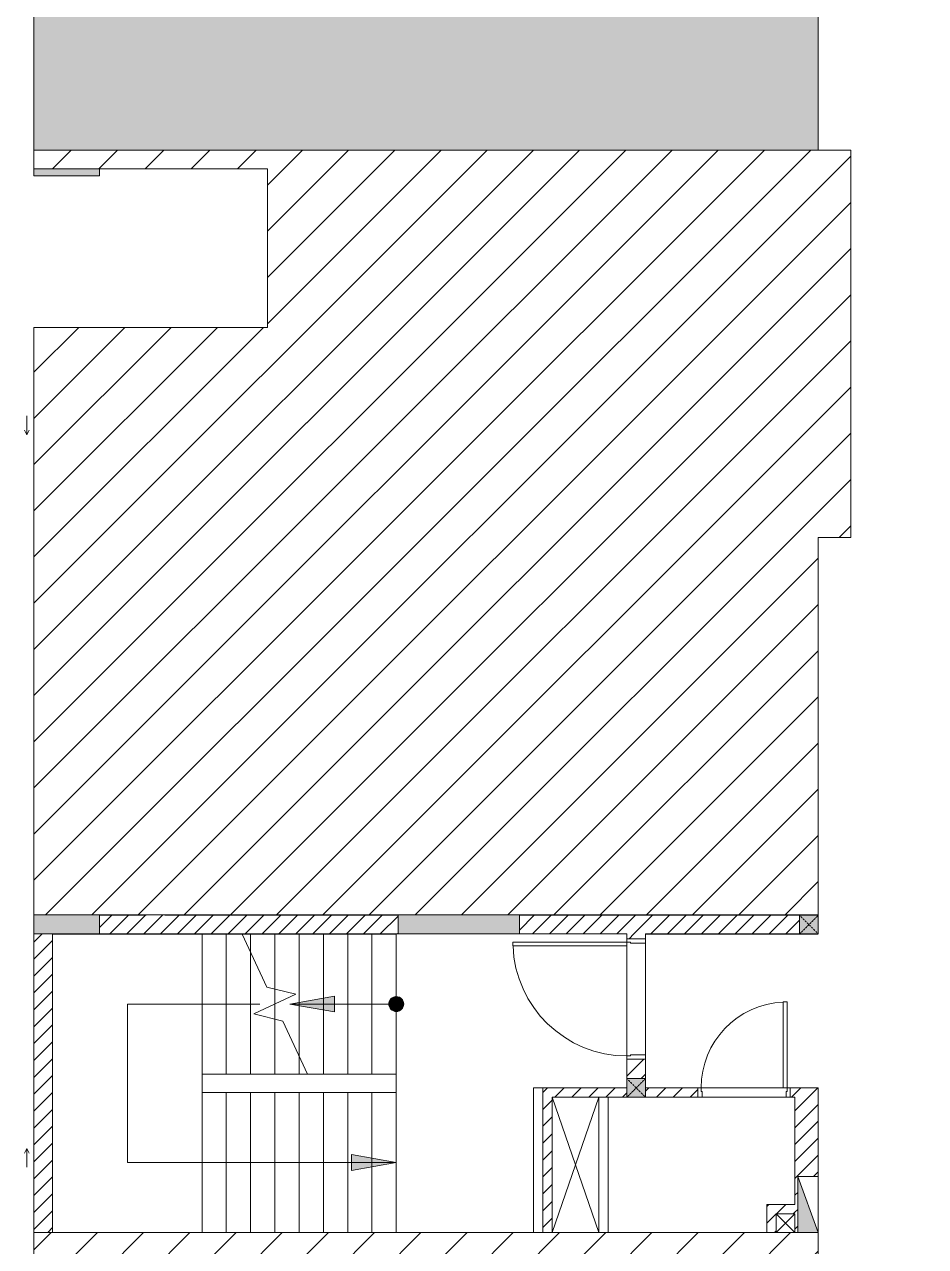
# Model space of a CAD drawing. Header units: millimetres. Extents: x 32270 to 221883, y 3811 to 78637.
# Drawn here: x 128080 to 137730, y 33687 to 46784 of the extents above; entities that cross this region are included whole.
import ezdxf

# ---------------------------------------------------------------- set-up
doc = ezdxf.new("R2010")
doc.units = ezdxf.units.MM
doc.linetypes.add('IMPORT-Dash _2_', pattern=[6, 3, -3])
for name, color, linetype, lineweight in [('0-2', 130, 'Continuous', 9), ('A-DETL-GENF-5', 20, 'Continuous', 9), ('A-DETL-GENF-6', 130, 'Continuous', 9), ('A-DETL-THIN-2', 151, 'Continuous', 9), ('A-DOOR-FRAM-2', 130, 'Continuous', 9), ('A-FLOR-1', 130, 'Continuous', 9), ('A-GLAZ-5', 130, 'Continuous', 9), ('A-WALL-1', 130, 'Continuous', 9), ('A-WALL-PATT-3', 130, 'Continuous', 9), ('A_1404_dwg-1', 130, 'Continuous', 9), ('E-FIRE', 130, 'Continuous', 9), ('I-WALL-1', 130, 'Continuous', 9), ('S-COLS-1', 130, 'Continuous', 9), ('S-COLS-10', 130, 'IMPORT-Dash _2_', 9), ('S-COLS-2', 130, 'Continuous', 9), ('S-COLS-4', 130, 'Continuous', 9), ('S-COLS-HDLN-2', 130, 'IMPORT-Dash _2_', 9), ('S-STRS', 130, 'Continuous', 9), ('S-STRS-ANNO', 130, 'Continuous', 9), ('S-STRS-MBND', 130, 'Continuous', 9)]:
    doc.layers.add(name, color=color, linetype=linetype, lineweight=lineweight)
pattern_1 = [(45, (0, 0), (-90.50967, 90.50967), [])]

# ---------------------------------------------------------------- blocks, each defined once
blk = doc.blocks.new('A_1404_dwg_NCV_TKTC_KET CAU_rvt-1-TKTC_MB HOÀN THIỆN SÀN TẦNG 3-4-4819833-KeyPlan-CH3A')
at = {"layer": 'S-COLS-1'}
for points in [[(34353, 45162), (34353, 45237), (33653, 45237), (33653, 45162)], [(34353, 37037), (34353, 37242), (33653, 37237), (33653, 37037)], [(38853, 37037), (38853, 37242), (37553, 37237), (37553, 37037)]]:
    blk.add_hatch(color=256, dxfattribs=at).paths.add_polyline_path(points)
at = {"layer": 'A-FLOR-1'}
for p, q in [((37533, 35536), (37533, 33837)), ((39703, 33837), (39203, 33837))]:
    blk.add_line(p, q, dxfattribs=at)
at = {"layer": 'A-FLOR-1', "flags": 128}
blk.add_lwpolyline([(40003, 35730), (40003, 36950)], close=True, dxfattribs=at)
blk.add_lwpolyline([(39103, 35387), (40003, 35387), (39003, 35387), (39003, 33837)], dxfattribs=at)
at = {"layer": 'S-COLS-2', "flags": 128}
for points in [[(33653, 45237), (33653, 45162), (34353, 45162), (34353, 45237)], [(33653, 37242), (33653, 37037), (34353, 37037), (34353, 37237)], [(37553, 37237), (37553, 37037), (38853, 37037), (38853, 37237)]]:
    blk.add_lwpolyline(points, dxfattribs=at)
blk = doc.blocks.new('A_1404_dwg_NCV_TKTC_TANG 3 - 4_rvt-1-TKTC_MB HOÀN THIỆN SÀN TẦNG 3-4-4819943-KeyPlan-CH3A')
at = {"layer": 'A-WALL-PATT-3'}
for points in [[(34843, 37237), (34843, 37242), (34363, 37237)], [(34853, 37237), (34852, 37242), (34843, 37237)], [(37553, 37237), (37553, 37242), (37543, 37237)], [(38863, 37237), (38863, 37242), (38853, 37237)], [(41843, 37237), (41843, 37242), (39409, 37237)], [(41853, 37237), (41852, 37242), (41843, 37237)]]:
    blk.add_hatch(color=256, dxfattribs=at).paths.add_polyline_path(points)
at = {"layer": 'I-WALL-1'}
blk.add_line((35053, 37237), (37553, 37237), dxfattribs=at)
at = {"layer": 'I-WALL-1', "flags": 128}
for points in [[(34353, 37237), (34843, 37237), (34853, 37237)], [(38853, 37237), (38863, 37237), (41843, 37237), (41853, 37237)]]:
    blk.add_lwpolyline(points, dxfattribs=at)
blk = doc.blocks.new('A_1404_dwg_1_FAMILY RVT - W01-WxH 1400x1400xmm-389822-TKTC_MB HOÀN THIỆN SÀN TẦNG 3-4-V143-KeyPlan-CH3A')
at = {"layer": 'A-GLAZ-5'}
blk.add_line((33576, 50584), (33576, 50787), dxfattribs=at)
at = {"layer": 'A-GLAZ-5', "flags": 128}
blk.add_lwpolyline([(33551, 50635), (33576, 50584), (33602, 50635)], dxfattribs=at)
blk = doc.blocks.new('A_1404_dwg_FD_01 - FD_01-1200x2200mm-1787917-TKTC_MB HOÀN THIỆN SÀN TẦNG 3-4-4819960-KeyPlan-CH3A')
at = {"layer": 'A-DETL-GENF-6', "flags": 128}
blk.add_lwpolyline([(38783, 36950), (40003, 36950), (40003, 36910), (38783, 36910)], close=True, dxfattribs=at)
at = {"layer": 'A-DETL-GENF-6'}
blk.add_arc((40003, 36950), 1220, 181.8789, 270, dxfattribs=at)
at = {"layer": 'A-DOOR-FRAM-2', "flags": 128}
for points in [[(40043, 36950), (40043, 36940), (40203, 36940), (40203, 36985), (40003, 36985), (40003, 36950)], [(40043, 35730), (40003, 35730), (40003, 35695), (40203, 35695), (40203, 35740), (40043, 35740)]]:
    blk.add_lwpolyline(points, close=True, dxfattribs=at)
blk = doc.blocks.new('A_1404_dwg_FD_02 - FD_03 - FD_03-KY THUAT-900x2200mm-801878-TKTC_MB HOÀN THIỆN SÀN TẦNG 3-4-4819963-KeyPlan-CH3A')
at = {"layer": 'A-DETL-GENF-6', "flags": 128}
blk.add_lwpolyline([(45473, 51797), (44553, 51797), (44553, 51837), (45473, 51837)], close=True, dxfattribs=at)
at = {"layer": 'A-DETL-GENF-6'}
blk.add_arc((44553, 51797), 920, 2.4919, 90, dxfattribs=at)
at = {"layer": 'A-DOOR-FRAM-2', "flags": 128}
for points in [[(44513, 52717), (44553, 52717), (44553, 52752), (44453, 52752), (44453, 52707), (44513, 52707)], [(44513, 51797), (44513, 51807), (44453, 51807), (44453, 51762), (44553, 51762), (44553, 51797)]]:
    blk.add_lwpolyline(points, close=True, dxfattribs=at)
blk = doc.blocks.new('A_1404_dwg_G1_SOF - BO TRU - 200x200-3054293-TKTC_MB HOÀN THIỆN SÀN TẦNG 3-4-4819986-KeyPlan-CH3A')
at = {"layer": 'S-COLS-10'}
blk.add_hatch(color=256, dxfattribs=at).paths.add_polyline_path([(42053, 71512), (42053, 71712), (41853, 71712), (41853, 71512)])
at = {"layer": 'S-COLS-4', "flags": 128}
blk.add_lwpolyline([(42053, 71712), (41853, 71712), (41853, 71512), (42053, 71512)], close=True, dxfattribs=at)
at = {"layer": 'S-COLS-HDLN-2'}
for p, q in [((42053, 71712), (41853, 71512)), ((41853, 71712), (42053, 71512))]:
    blk.add_line(p, q, dxfattribs=at)
blk = doc.blocks.new('A_1404_dwg_1_FAMILY RVT - W01-WxH 1000x3200-3541590-TKTC_MB HOÀN THIỆN SÀN TẦNG 3-4-4820047-KeyPlan-CH3A')
at = {"layer": 'A-GLAZ-5'}
blk.add_line((33576, 34739), (33576, 34536), dxfattribs=at)
at = {"layer": 'A-GLAZ-5', "flags": 128}
blk.add_lwpolyline([(33551, 34688), (33576, 34739), (33602, 34688)], dxfattribs=at)
blk = doc.blocks.new('A_1404_dwg_40_HY_FIX_FS-FH_FHR_R19_Scale 1_300 - FH _ FHR-4760871-TKTC_MB HOÀN THIỆN SÀN TẦNG 3-4-4820053-KeyPlan-CH3A')
at = {"layer": 'E-FIRE'}
blk.add_hatch(color=256, dxfattribs=at).paths.add_polyline_path([(42053, 33837), (41833, 34437), (41833, 33837)])
at = {"layer": 'A-DETL-GENF-6'}
blk.add_line((42053, 33837), (42053, 34437), dxfattribs=at)
at = {"layer": 'A-DETL-GENF-6', "flags": 128}
for points in [[(42053, 33837), (41833, 34437), (41833, 33837)], [(42053, 34437), (41833, 34437), (41833, 33837)]]:
    blk.add_lwpolyline(points, dxfattribs=at)
blk = doc.blocks.new('A_1404_dwg-4819832-KeyPlan-CH3A')
at = {"layer": 'A-WALL-PATT-3'}
h = blk.add_hatch(dxfattribs=at)
h.set_pattern_fill('FP_35', color=256, style=0, pattern_type=2)
h.set_pattern_definition(pattern_1)
h.paths.add_polyline_path([(37553, 37037), (37553, 37237), (34353, 37237), (34353, 37037), (36478, 37037)])
h = blk.add_hatch(dxfattribs=at)
h.set_pattern_fill('FP_35', color=256, style=0, pattern_type=2)
h.set_pattern_definition(pattern_1)
h.paths.add_polyline_path([(35053, 37237), (35049, 37242), (34853, 37237)])
h = blk.add_hatch(dxfattribs=at)
h.set_pattern_fill('FP_35', color=256, style=0, pattern_type=2)
h.set_pattern_definition(pattern_1)
h.paths.add_polyline_path([(41583, 37037), (41853, 37037), (41853, 37237), (38853, 37237), (38853, 37037), (40203, 37037)])
h = blk.add_hatch(dxfattribs=at)
h.set_pattern_fill('FP_35', color=256, style=0, pattern_type=2)
h.set_pattern_definition(pattern_1)
h.paths.add_polyline_path([(42053, 37237), (42053, 37242), (41853, 37237)])
h = blk.add_hatch(dxfattribs=at)
h.set_pattern_fill('FP_35', color=256, style=0, pattern_type=2)
h.set_pattern_definition(pattern_1)
h.paths.add_polyline_path([(33853, 33837), (33853, 37037), (33653, 37037), (33653, 33837)])
h = blk.add_hatch(dxfattribs=at)
h.set_pattern_fill('FP_35', color=256, style=0, pattern_type=2)
h.set_pattern_definition(pattern_1)
h.paths.add_polyline_path([(40203, 35487), (40203, 35695), (40003, 35695), (40003, 35487)])
h.paths.add_polyline_path([(40003, 36985), (40203, 36985), (40203, 37037), (40003, 37037)])
h = blk.add_hatch(dxfattribs=at)
h.set_pattern_fill('FP_35', color=256, style=0, pattern_type=2)
h.set_pattern_definition(pattern_1)
h.paths.add_polyline_path([(39203, 33837), (39203, 35387), (39103, 35387), (39103, 33837)])
h = blk.add_hatch(dxfattribs=at)
h.set_pattern_fill('FP_35', color=256, style=0, pattern_type=2)
h.set_pattern_definition(pattern_1)
h.paths.add_polyline_path([(41753, 35287), (41803, 35287), (41803, 35387), (41753, 35387)])
h.paths.add_polyline_path([(40763, 35287), (40763, 35387), (40203, 35387), (40203, 35287)])
h.paths.add_polyline_path([(39409, 35287), (40003, 35287), (40003, 35387), (39203, 35387), (39203, 35287)])
h = blk.add_hatch(dxfattribs=at)
h.set_pattern_fill('FP_35', color=256, style=0, pattern_type=2)
h.set_pattern_definition(pattern_1)
h.paths.add_polyline_path([(41803, 33837), (41833, 33837), (41833, 34437), (42053, 34437), (42053, 35387), (41803, 35387), (41803, 34038)])
h = blk.add_hatch(dxfattribs=at)
h.set_pattern_fill('FP_35', color=256, style=0, pattern_type=2)
h.set_pattern_definition(pattern_1)
h.paths.add_polyline_path([(41603, 33837), (41603, 34138), (41503, 34138), (41503, 33837)])
h = blk.add_hatch(dxfattribs=at)
h.set_pattern_fill('FP_35', color=256, style=0, pattern_type=2)
h.set_pattern_definition(pattern_1)
h.paths.add_polyline_path([(41803, 34038), (41803, 34138), (41603, 34138), (41603, 34038)])
at = {"layer": 'S-STRS-ANNO'}
for points in [[(36873, 36201), (36873, 36370), (36393, 36286), (36478, 36271)], [(37512, 36208), (37553, 36208), (37573, 36216), (37602, 36246), (37610, 36265), (37610, 36306), (37602, 36326), (37573, 36355), (37553, 36363), (37512, 36363), (37493, 36355), (37463, 36326), (37455, 36306), (37455, 36265), (37463, 36246), (37493, 36216)], [(37521, 36206), (37573, 36219), (37602, 36249), (37610, 36295), (37600, 36329), (37563, 36359), (37517, 36363), (37480, 36346), (37456, 36302), (37456, 36262), (37487, 36222), (37517, 36208)], [(37053, 34502), (37533, 34587), (37053, 34672)]]:
    blk.add_hatch(color=256, dxfattribs=at).paths.add_polyline_path(points)
at = {"layer": '0-2'}
blk.add_line((41603, 34038), (41803, 33838), dxfattribs=at)
at = {"layer": '0-2', "flags": 128}
for points in [[(39203, 35287), (39703, 33837), (39203, 33837), (39703, 35287)], [(41803, 34037), (41603, 33837), (41803, 33837)]]:
    blk.add_lwpolyline(points, dxfattribs=at)
at = {"layer": 'A-FLOR-1'}
for p, q in [((42053, 37035), (40203, 37035)), ((40203, 36940), (40203, 35740)), ((40798, 35387), (41718, 35387)), ((41708, 35287), (40808, 35287))]:
    blk.add_line(p, q, dxfattribs=at)
at = {"layer": 'A-WALL-1'}
for p, q in [((34353, 37237), (34353, 37037)), ((37553, 37037), (37553, 37237)), ((38853, 37237), (38853, 37037)), ((33853, 37037), (33653, 37037)), ((33653, 37037), (33653, 33837)), ((33853, 33837), (33853, 37037)), ((34353, 37037), (37553, 37037)), ((39703, 33837), (39703, 35287)), ((39803, 35287), (39803, 33837)), ((41803, 34038), (41803, 33837))]:
    blk.add_line(p, q, dxfattribs=at)
at = {"layer": 'A-WALL-1', "flags": 128}
for points in [[(38853, 37037), (40003, 37037), (40003, 36985), (40203, 36985), (40203, 37037), (41853, 37037)], [(40203, 35487), (40203, 35695), (40003, 35695), (40003, 35487)], [(40003, 35387), (39103, 35387), (39103, 33837)], [(40203, 35287), (40763, 35287), (40763, 35387), (40203, 35387)], [(42053, 34437), (42053, 35387), (41753, 35387), (41753, 35287), (41803, 35287), (41803, 34138), (41503, 34138), (41503, 33837)], [(39203, 33837), (39203, 35287), (40003, 35287)], [(41603, 33837), (41603, 34038), (41803, 34038)]]:
    blk.add_lwpolyline(points, dxfattribs=at)
at = {"layer": 'S-STRS'}
for p, q in [((35453, 37036), (33853, 37036)), ((36753, 35536), (36753, 37036)), ((37013, 35536), (37013, 37036)), ((35713, 35337), (35713, 33837)), ((35973, 35337), (35973, 33837)), ((36233, 35337), (36233, 33837)), ((36493, 35337), (36493, 33837)), ((36753, 35337), (36753, 33837)), ((37013, 35337), (37013, 33837)), ((37273, 35337), (37273, 33837))]:
    blk.add_line(p, q, dxfattribs=at)
at = {"layer": 'S-STRS', "flags": 128}
for points in [[(35453, 33837), (35453, 35337), (35453, 35536), (35453, 37036), (35713, 37036)], [(35453, 35536), (35713, 35536), (35973, 35536), (36233, 35536), (36493, 35536), (36493, 35728), (36493, 37036)], [(37273, 37036), (37533, 37036), (37533, 35536), (37273, 35536), (37273, 37036), (37013, 37036), (36753, 37036), (36493, 37036), (36233, 37036), (35973, 37036), (35883, 37036), (35713, 37036), (35713, 35536)], [(35973, 35536), (35973, 36843), (35973, 37036)], [(36233, 35536), (36233, 36125), (36233, 36286), (36233, 36446), (36233, 37036)], [(37273, 35536), (37013, 35536), (36753, 35536), (36582, 35536), (36493, 35536)], [(35453, 35337), (35713, 35337), (35973, 35337), (36233, 35337), (36493, 35337), (36753, 35337), (37013, 35337), (37273, 35337), (37533, 35337), (37533, 33837)]]:
    blk.add_lwpolyline(points, dxfattribs=at)
at = {"layer": 'S-STRS-ANNO', "flags": 128}
for points in [[(36073, 36286), (35973, 36286), (35713, 36286), (35453, 36286), (34653, 36286), (34653, 34587), (35453, 34587), (35713, 34587), (35973, 34587), (36233, 34587), (36493, 34587), (36753, 34587), (37013, 34587), (37273, 34587), (37533, 34587), (37053, 34502)], [(37533, 36286), (37273, 36286), (37013, 36286), (36753, 36286), (36493, 36286), (36393, 36286)], [(37533, 34587), (37053, 34672), (37053, 34502)]]:
    blk.add_lwpolyline(points, dxfattribs=at)
for points in [[(36873, 36201), (36873, 36370), (36393, 36286)], [(37521, 36206), (37566, 36213), (37600, 36242), (37613, 36286), (37600, 36329), (37566, 36358), (37521, 36365), (37480, 36346), (37456, 36308), (37456, 36263), (37480, 36225)]]:
    blk.add_lwpolyline(points, close=True, dxfattribs=at)
at = {"layer": 'S-STRS-ANNO'}
blk.add_circle((37533, 36286), 80, dxfattribs=at)
at = {"layer": 'S-STRS-MBND', "flags": 128}
blk.add_lwpolyline([(35883, 37036), (36148, 36467), (36459, 36391), (36006, 36180), (36317, 36104), (36582, 35536)], dxfattribs=at)
for name, p in [('A_1404_dwg_NCV_TKTC_KET CAU_rvt-1-TKTC_MB HOÀN THIỆN SÀN TẦNG 3-4-4819833-KeyPlan-CH3A', (0, 0)), ('A_1404_dwg_NCV_TKTC_TANG 3 - 4_rvt-1-TKTC_MB HOÀN THIỆN SÀN TẦNG 3-4-4819943-KeyPlan-CH3A', (0, 0)), ('A_1404_dwg_1_FAMILY RVT - W01-WxH 1400x1400xmm-389822-TKTC_MB HOÀN THIỆN SÀN TẦNG 3-4-V143-KeyPlan-CH3A', (0, -8198)), ('A_1404_dwg_G1_SOF - BO TRU - 200x200-3054293-TKTC_MB HOÀN THIỆN SÀN TẦNG 3-4-4819986-KeyPlan-CH3A', (0, -34475)), ('A_1404_dwg_FD_01 - FD_01-1200x2200mm-1787917-TKTC_MB HOÀN THIỆN SÀN TẦNG 3-4-4819960-KeyPlan-CH3A', (0, 0)), ('A_1404_dwg_G1_SOF - BO TRU - 200x200-3054293-TKTC_MB HOÀN THIỆN SÀN TẦNG 3-4-4819986-KeyPlan-CH3A', (-1850, -36225)), ('A_1404_dwg_1_FAMILY RVT - W01-WxH 1000x3200-3541590-TKTC_MB HOÀN THIỆN SÀN TẦNG 3-4-4820047-KeyPlan-CH3A', (0, 0)), ('A_1404_dwg_40_HY_FIX_FS-FH_FHR_R19_Scale 1_300 - FH _ FHR-4760871-TKTC_MB HOÀN THIỆN SÀN TẦNG 3-4-4820053-KeyPlan-CH3A', (0, 0))]:
    blk.add_blockref(name, p)
at = {"rotation": 90.00000000000001}
blk.add_blockref('A_1404_dwg_FD_02 - FD_03 - FD_03-KY THUAT-900x2200mm-801878-TKTC_MB HOÀN THIỆN SÀN TẦNG 3-4-4819963-KeyPlan-CH3A', (93515, -9165), dxfattribs=at)

msp = doc.modelspace()

# ---------------------------------------------------------------- hatches: boundary and pattern name
at = {"layer": 'A-DETL-GENF-5'}
h = msp.add_hatch(dxfattribs=at)
h.set_pattern_fill('FP_36', color=256, style=0, pattern_type=2)
h.set_pattern_definition([(45, (94528.7, 0), (-247.4874, 247.4874), [])])
h.paths.add_polyline_path([(136931.3, 17236.9), (136931.3, 21386.9), (136581.3, 21386.9), (136581.3, 25431.8), (128181.2, 25431.8), (128181.2, 19136.9), (130681.2, 19136.9), (130681.2, 17436.9), (128181.2, 17436.9), (128181.2, 17236.9), (133937.7, 17236.9)])
h.paths.add_polyline_path([(213031.2, 17236.9), (221781.2, 17236.9), (221781.2, 17436.9), (219281.3, 17436.9), (219281.3, 19136.9), (221781.2, 19136.9), (221781.2, 25431.8), (213381.2, 25431.8), (213381.2, 21386.9), (213031.2, 21386.9), (213031.2, 21174.2)])
h.paths.add_polyline_path([(136931.3, 25642.1), (136931.3, 29792.1), (136581.3, 29792.1), (136581.3, 33836.9), (128181.2, 33836.9), (128181.2, 27542.1), (130681.2, 27542.1), (130681.2, 25842.1), (128181.2, 25842.1), (128181.2, 25642.1), (133937.7, 25642.1)])
h.paths.add_polyline_path([(213031.2, 25642.1), (221781.2, 25642.1), (221781.2, 25842.1), (219281.3, 25842.1), (219281.3, 27542.1), (221781.2, 27542.1), (221781.2, 33836.9), (213381.2, 33836.9), (213381.2, 29792.1), (213031.2, 29792.1), (213031.2, 29255)])
h.paths.add_polyline_path([(218951.8, 37242.1), (221781.2, 37242.1), (221781.2, 43536.9), (219281.3, 43536.9), (219281.3, 45236.9), (221781.2, 45236.9), (221781.2, 45436.9), (213031.2, 45436.9), (213031.2, 41286.9), (213381.2, 41286.9), (213381.2, 37242.1), (216020.3, 37242.1)])
h.paths.add_polyline_path([(133937.7, 37242.1), (136581.3, 37242.1), (136581.3, 41286.9), (136931.3, 41286.9), (136931.3, 45436.9), (128181.2, 45436.9), (128181.2, 45236.9), (130681.2, 45236.9), (130681.2, 43536.9), (128181.2, 43536.9), (128181.2, 37242.1), (131006.2, 37242.1)])
h.paths.add_polyline_path([(221781.2, 45452.1), (221781.2, 51746.9), (219281.3, 51746.9), (219281.3, 53446.9), (221781.2, 53446.9), (221781.2, 53646.9), (213031.2, 53646.9), (213031.2, 49496.9), (213381.2, 49496.9), (213381.2, 45452.1), (216020.3, 45452.1)])
msp.add_hatch(color=256, dxfattribs=at).paths.add_polyline_path([(128181.2, 45436.9), (136581.3, 45436.9), (136581.3, 49486.9), (136931.3, 49486.9), (136931.3, 53636.9), (128181.2, 53636.9), (128181.2, 53436.9), (130681.2, 53436.9), (130681.2, 51736.9), (128181.2, 51736.9), (128181.2, 49456.9)])

# ---------------------------------------------------------------- linework, layer by layer
at = {"layer": 'A-DETL-THIN-2'}
for p, q in [((128181.2, 51736.9), (128181.2, 45436.9)), ((136581.3, 45436.9), (136581.3, 49486.9)), ((128181.2, 45436.9), (128181.2, 45236.9)), ((136931.3, 45436.9), (128181.2, 45436.9)), ((136931.3, 41286.9), (136931.3, 45436.9)), ((128181.2, 45236.9), (130681.2, 45236.9)), ((130681.2, 45236.9), (130681.2, 43536.9)), ((130681.2, 43536.9), (128181.2, 43536.9)), ((128181.2, 43536.9), (128181.2, 37242.1)), ((136581.3, 37242.1), (136581.3, 41286.9)), ((136581.3, 41286.9), (136931.3, 41286.9)), ((128181.2, 37242.1), (136581.3, 37242.1)), ((136581.3, 33836.9), (128181.2, 33836.9)), ((128181.2, 33836.9), (128181.2, 27542.1)), ((136581.3, 29792.1), (136581.3, 33836.9))]:
    msp.add_line(p, q, dxfattribs=at)

# ---------------------------------------------------------------- block references
at = {"layer": 'A_1404_dwg-1'}
msp.add_blockref('A_1404_dwg-4819832-KeyPlan-CH3A', (94528.7, 0), dxfattribs=at)

doc.saveas('drawing.dxf')
